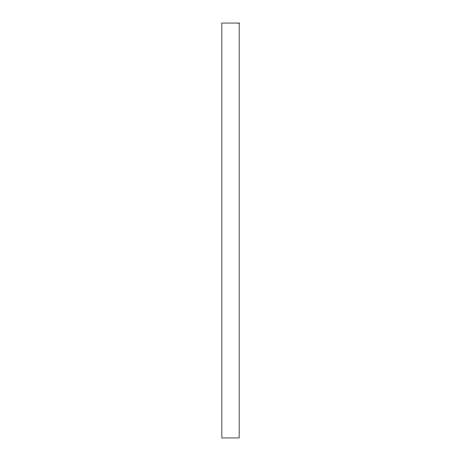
<?xml version="1.0" encoding="UTF-8"?>
<svg xmlns="http://www.w3.org/2000/svg" width="461" height="461" viewBox="0 0 461 461"><rect width="100%" height="100%" fill="white"/><g stroke="black" fill="none" stroke-linecap="round" stroke-linejoin="round"><path stroke-width="0.69" d="M239.144 23.05L221.856 23.05L221.856 437.95L239.144 437.95L239.144 23.05"/></g></svg>
